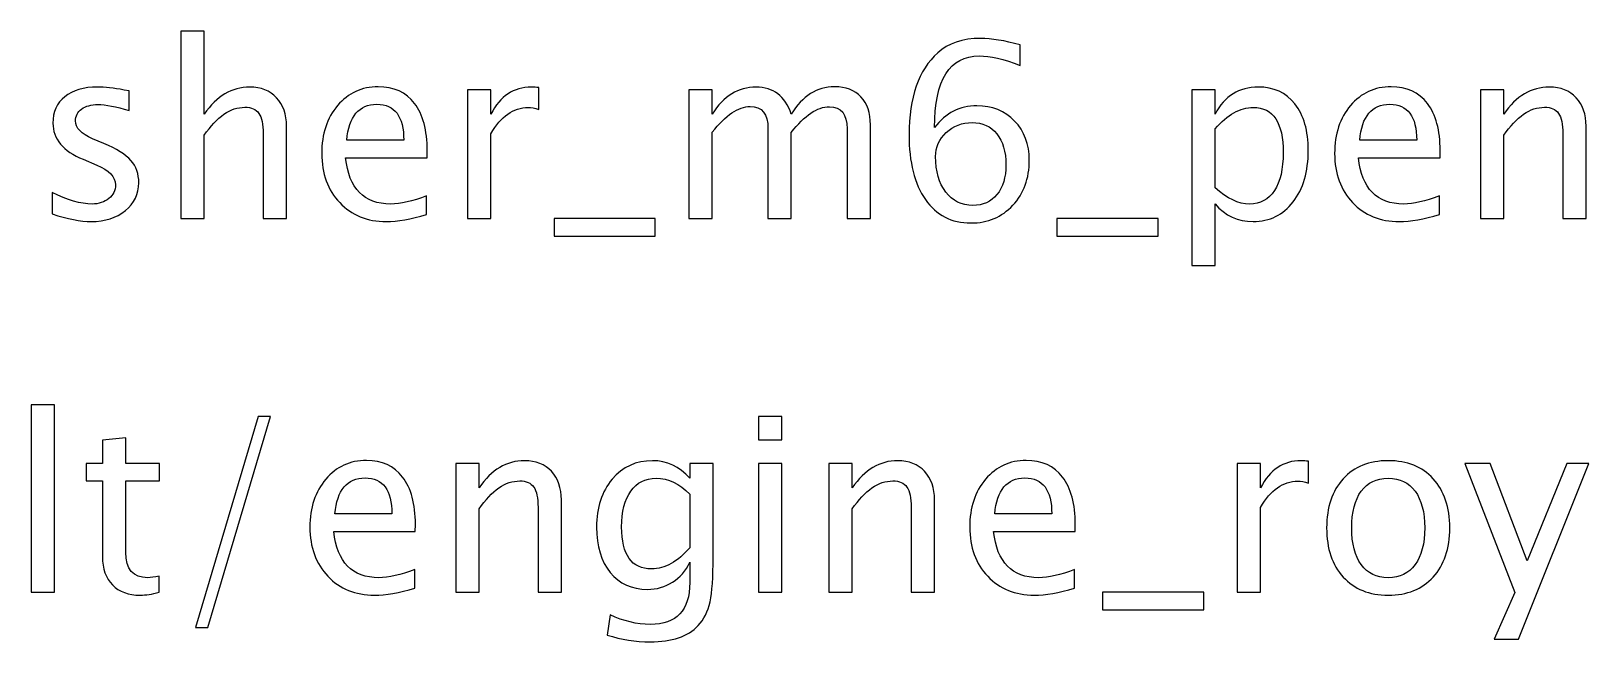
# Model space of a CAD drawing. Header units: centimetres. Extents: x -142 to 94, y -75 to 149.
# Drawn here: x -111.248 to -108.99, y 125.056 to 125.942 of the extents above; entities that cross this region are included whole.
import ezdxf

# ---------------------------------------------------------------- set-up
doc = ezdxf.new("R2010")
doc.units = ezdxf.units.CM
doc.header["$MEASUREMENT"] = 0
doc.layers.add('Layer 1', color=7, linetype='Continuous')

msp = doc.modelspace()

# ---------------------------------------------------------------- linework, layer by layer
at = {"layer": 'Layer 1'}
for points, knots in [([(-111.03057, 125.67044), (-111.03057, 125.67044), (-111.03057, 125.94243), (-111.03057, 125.94243), (-111.03057, 125.94243), (-111.03057, 125.94243), (-110.99671, 125.94243), (-110.99671, 125.94243), (-110.99671, 125.94243), (-110.99671, 125.94243), (-110.99671, 125.82208), (-110.99671, 125.82208), (-110.99671, 125.82208), (-110.97877, 125.84824), (-110.95678, 125.86129), (-110.9308, 125.86129), (-110.9308, 125.86129), (-110.91445, 125.86129), (-110.90146, 125.85618), (-110.89187, 125.84589), (-110.89187, 125.84589), (-110.88229, 125.83566), (-110.87747, 125.82184), (-110.87747, 125.80456), (-110.87747, 125.80456), (-110.87747, 125.80456), (-110.87747, 125.67044), (-110.87747, 125.67044), (-110.87747, 125.67044), (-110.87747, 125.67044), (-110.91133, 125.67044), (-110.91133, 125.67044), (-110.91133, 125.67044), (-110.91133, 125.67044), (-110.91133, 125.7935), (-110.91133, 125.7935), (-110.91133, 125.7935), (-110.91133, 125.80738), (-110.91339, 125.81726), (-110.91745, 125.82313), (-110.91745, 125.82313), (-110.92156, 125.82907), (-110.92833, 125.83201), (-110.93779, 125.83201), (-110.93779, 125.83201), (-110.95861, 125.83201), (-110.97824, 125.81843), (-110.99671, 125.79127), (-110.99671, 125.79127), (-110.99671, 125.79127), (-110.99671, 125.67044), (-110.99671, 125.67044), (-110.99671, 125.67044), (-110.99671, 125.67044), (-111.03057, 125.67044), (-111.03057, 125.67044)], [0, 0, 0, 0, 0.0666667, 0.0666667, 0.0666667, 0.0666667, 0.1333333, 0.1333333, 0.1333333, 0.1333333, 0.2, 0.2, 0.2, 0.2, 0.2666667, 0.2666667, 0.2666667, 0.2666667, 0.3333333, 0.3333333, 0.3333333, 0.3333333, 0.4, 0.4, 0.4, 0.4, 0.4666667, 0.4666667, 0.4666667, 0.4666667, 0.5333333, 0.5333333, 0.5333333, 0.5333333, 0.6, 0.6, 0.6, 0.6, 0.6666667, 0.6666667, 0.6666667, 0.6666667, 0.7333333, 0.7333333, 0.7333333, 0.7333333, 0.8, 0.8, 0.8, 0.8, 0.8666667, 0.8666667, 0.8666667, 0.8666667, 1, 1, 1, 1]), ([(-109.93812, 125.80261), (-109.92189, 125.82361), (-109.90149, 125.83413), (-109.87691, 125.83413), (-109.87691, 125.83413), (-109.85463, 125.83413), (-109.8364, 125.82678), (-109.82217, 125.81202), (-109.82217, 125.81202), (-109.808, 125.79726), (-109.80089, 125.77833), (-109.80089, 125.75522), (-109.80089, 125.75522), (-109.80089, 125.72871), (-109.80883, 125.70689), (-109.82476, 125.68978), (-109.82476, 125.68978), (-109.8407, 125.67267), (-109.86092, 125.66409), (-109.88556, 125.66409), (-109.88556, 125.66409), (-109.91354, 125.66409), (-109.93553, 125.67544), (-109.95135, 125.69807), (-109.95135, 125.69807), (-109.96723, 125.72077), (-109.97516, 125.75217), (-109.97516, 125.79221), (-109.97516, 125.79221), (-109.97516, 125.84618), (-109.96129, 125.88575), (-109.93359, 125.91104), (-109.93359, 125.91104), (-109.91854, 125.92491), (-109.89773, 125.93185), (-109.87121, 125.93185), (-109.87121, 125.93185), (-109.85581, 125.93185), (-109.8367, 125.92867), (-109.81394, 125.92232), (-109.81394, 125.92232), (-109.81394, 125.92232), (-109.81394, 125.89269), (-109.81394, 125.89269), (-109.81394, 125.89269), (-109.83799, 125.90186), (-109.85775, 125.90645), (-109.87327, 125.90645), (-109.87327, 125.90645), (-109.91648, 125.90645), (-109.93812, 125.87182), (-109.93812, 125.80261)], [0, 0, 0, 0, 0.0714286, 0.0714286, 0.0714286, 0.0714286, 0.1428571, 0.1428571, 0.1428571, 0.1428571, 0.2142857, 0.2142857, 0.2142857, 0.2142857, 0.2857143, 0.2857143, 0.2857143, 0.2857143, 0.3571429, 0.3571429, 0.3571429, 0.3571429, 0.4285714, 0.4285714, 0.4285714, 0.4285714, 0.5, 0.5, 0.5, 0.5, 0.5714286, 0.5714286, 0.5714286, 0.5714286, 0.6428571, 0.6428571, 0.6428571, 0.6428571, 0.7142857, 0.7142857, 0.7142857, 0.7142857, 0.7857143, 0.7857143, 0.7857143, 0.7857143, 0.8571429, 0.8571429, 0.8571429, 0.8571429, 1, 1, 1, 1]), ([(-111.21714, 125.67714), (-111.21714, 125.67714), (-111.21714, 125.70819), (-111.21714, 125.70819), (-111.21714, 125.70819), (-111.19497, 125.69713), (-111.17574, 125.69161), (-111.15934, 125.69161), (-111.15934, 125.69161), (-111.14958, 125.69161), (-111.14146, 125.69425), (-111.13506, 125.69954), (-111.13506, 125.69954), (-111.12865, 125.70478), (-111.12541, 125.71136), (-111.12541, 125.7193), (-111.12541, 125.7193), (-111.12541, 125.73088), (-111.13441, 125.74047), (-111.1524, 125.74805), (-111.1524, 125.74805), (-111.1524, 125.74805), (-111.17222, 125.75646), (-111.17222, 125.75646), (-111.17222, 125.75646), (-111.20144, 125.76857), (-111.21608, 125.78609), (-111.21608, 125.80885), (-111.21608, 125.80885), (-111.21608, 125.82513), (-111.21032, 125.83795), (-111.19879, 125.8473), (-111.19879, 125.8473), (-111.18727, 125.85665), (-111.17145, 125.86129), (-111.1514, 125.86129), (-111.1514, 125.86129), (-111.14099, 125.86129), (-111.12806, 125.85988), (-111.11271, 125.857), (-111.11271, 125.857), (-111.11271, 125.857), (-111.10566, 125.85565), (-111.10566, 125.85565), (-111.10566, 125.85565), (-111.10566, 125.85565), (-111.10566, 125.82743), (-111.10566, 125.82743), (-111.10566, 125.82743), (-111.12453, 125.83307), (-111.13958, 125.83589), (-111.15081, 125.83589), (-111.15081, 125.83589), (-111.16069, 125.83589), (-111.16851, 125.83372), (-111.17445, 125.82943), (-111.17445, 125.82943), (-111.18033, 125.82513), (-111.18327, 125.81937), (-111.18327, 125.81214), (-111.18327, 125.81214), (-111.18327, 125.80197), (-111.17504, 125.79333), (-111.15852, 125.78633), (-111.15852, 125.78633), (-111.15852, 125.78633), (-111.14223, 125.77945), (-111.14223, 125.77945), (-111.14223, 125.77945), (-111.12377, 125.77169), (-111.11071, 125.76346), (-111.10307, 125.75481), (-111.10307, 125.75481), (-111.09537, 125.74617), (-111.09155, 125.73535), (-111.09155, 125.72242), (-111.09155, 125.72242), (-111.09155, 125.70601), (-111.09801, 125.69255), (-111.11101, 125.68202), (-111.11101, 125.68202), (-111.12394, 125.6715), (-111.14052, 125.66621), (-111.16069, 125.66621), (-111.16069, 125.66621), (-111.17621, 125.66621), (-111.19497, 125.66985), (-111.21714, 125.67714)], [0, 0, 0, 0, 0.0434783, 0.0434783, 0.0434783, 0.0434783, 0.0869565, 0.0869565, 0.0869565, 0.0869565, 0.1304348, 0.1304348, 0.1304348, 0.1304348, 0.173913, 0.173913, 0.173913, 0.173913, 0.2173913, 0.2173913, 0.2173913, 0.2173913, 0.2608696, 0.2608696, 0.2608696, 0.2608696, 0.3043478, 0.3043478, 0.3043478, 0.3043478, 0.3478261, 0.3478261, 0.3478261, 0.3478261, 0.3913043, 0.3913043, 0.3913043, 0.3913043, 0.4347826, 0.4347826, 0.4347826, 0.4347826, 0.4782609, 0.4782609, 0.4782609, 0.4782609, 0.5217391, 0.5217391, 0.5217391, 0.5217391, 0.5652174, 0.5652174, 0.5652174, 0.5652174, 0.6086957, 0.6086957, 0.6086957, 0.6086957, 0.6521739, 0.6521739, 0.6521739, 0.6521739, 0.6956522, 0.6956522, 0.6956522, 0.6956522, 0.7391304, 0.7391304, 0.7391304, 0.7391304, 0.7826087, 0.7826087, 0.7826087, 0.7826087, 0.826087, 0.826087, 0.826087, 0.826087, 0.8695652, 0.8695652, 0.8695652, 0.8695652, 0.9130435, 0.9130435, 0.9130435, 0.9130435, 1, 1, 1, 1]), ([(-110.67438, 125.67644), (-110.69714, 125.66962), (-110.7166, 125.66621), (-110.73283, 125.66621), (-110.73283, 125.66621), (-110.76052, 125.66621), (-110.78304, 125.67538), (-110.80038, 125.69366), (-110.80038, 125.69366), (-110.81773, 125.71195), (-110.82643, 125.73565), (-110.82643, 125.76481), (-110.82643, 125.76481), (-110.82643, 125.79309), (-110.81879, 125.81631), (-110.80344, 125.83448), (-110.80344, 125.83448), (-110.78809, 125.85259), (-110.76846, 125.86165), (-110.74453, 125.86165), (-110.74453, 125.86165), (-110.72189, 125.86165), (-110.70437, 125.85359), (-110.69202, 125.83748), (-110.69202, 125.83748), (-110.67967, 125.82137), (-110.6735, 125.79856), (-110.6735, 125.76898), (-110.6735, 125.76898), (-110.6735, 125.76898), (-110.67368, 125.75864), (-110.67368, 125.75864), (-110.67368, 125.75864), (-110.67368, 125.75864), (-110.79186, 125.75864), (-110.79186, 125.75864), (-110.79186, 125.75864), (-110.78692, 125.71395), (-110.7651, 125.69161), (-110.72648, 125.69161), (-110.72648, 125.69161), (-110.71231, 125.69161), (-110.69496, 125.6956), (-110.67438, 125.7036), (-110.67438, 125.7036), (-110.67438, 125.7036), (-110.67438, 125.67644), (-110.67438, 125.67644)], [0, 0, 0, 0, 0.0769231, 0.0769231, 0.0769231, 0.0769231, 0.1538462, 0.1538462, 0.1538462, 0.1538462, 0.2307692, 0.2307692, 0.2307692, 0.2307692, 0.3076923, 0.3076923, 0.3076923, 0.3076923, 0.3846154, 0.3846154, 0.3846154, 0.3846154, 0.4615385, 0.4615385, 0.4615385, 0.4615385, 0.5384615, 0.5384615, 0.5384615, 0.5384615, 0.6153846, 0.6153846, 0.6153846, 0.6153846, 0.6923077, 0.6923077, 0.6923077, 0.6923077, 0.7692308, 0.7692308, 0.7692308, 0.7692308, 0.8461538, 0.8461538, 0.8461538, 0.8461538, 1, 1, 1, 1]), ([(-110.61505, 125.67044), (-110.61505, 125.67044), (-110.61505, 125.85741), (-110.61505, 125.85741), (-110.61505, 125.85741), (-110.61505, 125.85741), (-110.58119, 125.85741), (-110.58119, 125.85741), (-110.58119, 125.85741), (-110.58119, 125.85741), (-110.58119, 125.82208), (-110.58119, 125.82208), (-110.58119, 125.82208), (-110.56772, 125.84824), (-110.5482, 125.86129), (-110.52257, 125.86129), (-110.52257, 125.86129), (-110.5191, 125.86129), (-110.51545, 125.861), (-110.51169, 125.86041), (-110.51169, 125.86041), (-110.51169, 125.86041), (-110.51169, 125.82872), (-110.51169, 125.82872), (-110.51169, 125.82872), (-110.51757, 125.83066), (-110.52274, 125.83166), (-110.52721, 125.83166), (-110.52721, 125.83166), (-110.54873, 125.83166), (-110.56672, 125.81896), (-110.58119, 125.7935), (-110.58119, 125.7935), (-110.58119, 125.7935), (-110.58119, 125.67044), (-110.58119, 125.67044), (-110.58119, 125.67044), (-110.58119, 125.67044), (-110.61505, 125.67044), (-110.61505, 125.67044)], [0, 0, 0, 0, 0.0909091, 0.0909091, 0.0909091, 0.0909091, 0.1818182, 0.1818182, 0.1818182, 0.1818182, 0.2727273, 0.2727273, 0.2727273, 0.2727273, 0.3636364, 0.3636364, 0.3636364, 0.3636364, 0.4545455, 0.4545455, 0.4545455, 0.4545455, 0.5454545, 0.5454545, 0.5454545, 0.5454545, 0.6363636, 0.6363636, 0.6363636, 0.6363636, 0.7272727, 0.7272727, 0.7272727, 0.7272727, 0.8181818, 0.8181818, 0.8181818, 0.8181818, 1, 1, 1, 1]), ([(-110.29431, 125.67044), (-110.29431, 125.67044), (-110.29431, 125.85741), (-110.29431, 125.85741), (-110.29431, 125.85741), (-110.29431, 125.85741), (-110.26045, 125.85741), (-110.26045, 125.85741), (-110.26045, 125.85741), (-110.26045, 125.85741), (-110.26045, 125.82208), (-110.26045, 125.82208), (-110.26045, 125.82208), (-110.24392, 125.84824), (-110.22276, 125.86129), (-110.19683, 125.86129), (-110.19683, 125.86129), (-110.17184, 125.86129), (-110.15485, 125.84824), (-110.14579, 125.82208), (-110.14579, 125.82208), (-110.12974, 125.84848), (-110.10881, 125.86165), (-110.08312, 125.86165), (-110.08312, 125.86165), (-110.06671, 125.86165), (-110.05395, 125.85683), (-110.04484, 125.84712), (-110.04484, 125.84712), (-110.03573, 125.83742), (-110.03114, 125.82384), (-110.03114, 125.80638), (-110.03114, 125.80638), (-110.03114, 125.80638), (-110.03114, 125.67044), (-110.03114, 125.67044), (-110.03114, 125.67044), (-110.03114, 125.67044), (-110.06501, 125.67044), (-110.06501, 125.67044), (-110.06501, 125.67044), (-110.06501, 125.67044), (-110.06501, 125.80079), (-110.06501, 125.80079), (-110.06501, 125.80079), (-110.06501, 125.82208), (-110.07347, 125.83272), (-110.09041, 125.83272), (-110.09041, 125.83272), (-110.10799, 125.83272), (-110.12645, 125.82031), (-110.14579, 125.79544), (-110.14579, 125.79544), (-110.14579, 125.79544), (-110.14579, 125.67044), (-110.14579, 125.67044), (-110.14579, 125.67044), (-110.14579, 125.67044), (-110.17966, 125.67044), (-110.17966, 125.67044), (-110.17966, 125.67044), (-110.17966, 125.67044), (-110.17966, 125.80091), (-110.17966, 125.80091), (-110.17966, 125.80091), (-110.17966, 125.82237), (-110.18824, 125.83307), (-110.20547, 125.83307), (-110.20547, 125.83307), (-110.22258, 125.83307), (-110.24093, 125.82061), (-110.26045, 125.79562), (-110.26045, 125.79562), (-110.26045, 125.79562), (-110.26045, 125.67044), (-110.26045, 125.67044), (-110.26045, 125.67044), (-110.26045, 125.67044), (-110.29431, 125.67044), (-110.29431, 125.67044)], [0, 0, 0, 0, 0.047619, 0.047619, 0.047619, 0.047619, 0.0952381, 0.0952381, 0.0952381, 0.0952381, 0.1428571, 0.1428571, 0.1428571, 0.1428571, 0.1904762, 0.1904762, 0.1904762, 0.1904762, 0.2380952, 0.2380952, 0.2380952, 0.2380952, 0.2857143, 0.2857143, 0.2857143, 0.2857143, 0.3333333, 0.3333333, 0.3333333, 0.3333333, 0.3809524, 0.3809524, 0.3809524, 0.3809524, 0.4285714, 0.4285714, 0.4285714, 0.4285714, 0.4761905, 0.4761905, 0.4761905, 0.4761905, 0.5238095, 0.5238095, 0.5238095, 0.5238095, 0.5714286, 0.5714286, 0.5714286, 0.5714286, 0.6190476, 0.6190476, 0.6190476, 0.6190476, 0.6666667, 0.6666667, 0.6666667, 0.6666667, 0.7142857, 0.7142857, 0.7142857, 0.7142857, 0.7619048, 0.7619048, 0.7619048, 0.7619048, 0.8095238, 0.8095238, 0.8095238, 0.8095238, 0.8571429, 0.8571429, 0.8571429, 0.8571429, 0.9047619, 0.9047619, 0.9047619, 0.9047619, 1, 1, 1, 1]), ([(-109.56547, 125.60235), (-109.56547, 125.60235), (-109.56547, 125.85741), (-109.56547, 125.85741), (-109.56547, 125.85741), (-109.56547, 125.85741), (-109.53161, 125.85741), (-109.53161, 125.85741), (-109.53161, 125.85741), (-109.53161, 125.85741), (-109.53161, 125.82208), (-109.53161, 125.82208), (-109.53161, 125.82208), (-109.51773, 125.84824), (-109.49686, 125.86129), (-109.46905, 125.86129), (-109.46905, 125.86129), (-109.44653, 125.86129), (-109.42883, 125.85312), (-109.41589, 125.83672), (-109.41589, 125.83672), (-109.40296, 125.82031), (-109.39649, 125.79791), (-109.39649, 125.76951), (-109.39649, 125.76951), (-109.39649, 125.73859), (-109.40384, 125.7136), (-109.41848, 125.69466), (-109.41848, 125.69466), (-109.43312, 125.67567), (-109.45241, 125.66621), (-109.47628, 125.66621), (-109.47628, 125.66621), (-109.49844, 125.66621), (-109.51691, 125.67467), (-109.53161, 125.69167), (-109.53161, 125.69167), (-109.53161, 125.69167), (-109.53161, 125.60235), (-109.53161, 125.60235), (-109.53161, 125.60235), (-109.53161, 125.60235), (-109.56547, 125.60235), (-109.56547, 125.60235)], [0, 0, 0, 0, 0.0833333, 0.0833333, 0.0833333, 0.0833333, 0.1666667, 0.1666667, 0.1666667, 0.1666667, 0.25, 0.25, 0.25, 0.25, 0.3333333, 0.3333333, 0.3333333, 0.3333333, 0.4166667, 0.4166667, 0.4166667, 0.4166667, 0.5, 0.5, 0.5, 0.5, 0.5833333, 0.5833333, 0.5833333, 0.5833333, 0.6666667, 0.6666667, 0.6666667, 0.6666667, 0.75, 0.75, 0.75, 0.75, 0.8333333, 0.8333333, 0.8333333, 0.8333333, 1, 1, 1, 1]), ([(-109.20622, 125.67644), (-109.22898, 125.66962), (-109.24844, 125.66621), (-109.26467, 125.66621), (-109.26467, 125.66621), (-109.29236, 125.66621), (-109.31488, 125.67538), (-109.33222, 125.69366), (-109.33222, 125.69366), (-109.34957, 125.71195), (-109.35827, 125.73565), (-109.35827, 125.76481), (-109.35827, 125.76481), (-109.35827, 125.79309), (-109.35063, 125.81631), (-109.33528, 125.83448), (-109.33528, 125.83448), (-109.31993, 125.85259), (-109.3003, 125.86165), (-109.27637, 125.86165), (-109.27637, 125.86165), (-109.25373, 125.86165), (-109.23621, 125.85359), (-109.22386, 125.83748), (-109.22386, 125.83748), (-109.21151, 125.82137), (-109.20534, 125.79856), (-109.20534, 125.76898), (-109.20534, 125.76898), (-109.20534, 125.76898), (-109.20552, 125.75864), (-109.20552, 125.75864), (-109.20552, 125.75864), (-109.20552, 125.75864), (-109.3237, 125.75864), (-109.3237, 125.75864), (-109.3237, 125.75864), (-109.31876, 125.71395), (-109.29694, 125.69161), (-109.25832, 125.69161), (-109.25832, 125.69161), (-109.24415, 125.69161), (-109.2268, 125.6956), (-109.20622, 125.7036), (-109.20622, 125.7036), (-109.20622, 125.7036), (-109.20622, 125.67644), (-109.20622, 125.67644)], [0, 0, 0, 0, 0.0769231, 0.0769231, 0.0769231, 0.0769231, 0.1538462, 0.1538462, 0.1538462, 0.1538462, 0.2307692, 0.2307692, 0.2307692, 0.2307692, 0.3076923, 0.3076923, 0.3076923, 0.3076923, 0.3846154, 0.3846154, 0.3846154, 0.3846154, 0.4615385, 0.4615385, 0.4615385, 0.4615385, 0.5384615, 0.5384615, 0.5384615, 0.5384615, 0.6153846, 0.6153846, 0.6153846, 0.6153846, 0.6923077, 0.6923077, 0.6923077, 0.6923077, 0.7692308, 0.7692308, 0.7692308, 0.7692308, 0.8461538, 0.8461538, 0.8461538, 0.8461538, 1, 1, 1, 1]), ([(-109.14689, 125.67044), (-109.14689, 125.67044), (-109.14689, 125.85741), (-109.14689, 125.85741), (-109.14689, 125.85741), (-109.14689, 125.85741), (-109.11303, 125.85741), (-109.11303, 125.85741), (-109.11303, 125.85741), (-109.11303, 125.85741), (-109.11303, 125.82208), (-109.11303, 125.82208), (-109.11303, 125.82208), (-109.09509, 125.84824), (-109.0731, 125.86129), (-109.04712, 125.86129), (-109.04712, 125.86129), (-109.03077, 125.86129), (-109.01778, 125.85618), (-109.00819, 125.84589), (-109.00819, 125.84589), (-108.99861, 125.83566), (-108.99379, 125.82184), (-108.99379, 125.80456), (-108.99379, 125.80456), (-108.99379, 125.80456), (-108.99379, 125.67044), (-108.99379, 125.67044), (-108.99379, 125.67044), (-108.99379, 125.67044), (-109.02765, 125.67044), (-109.02765, 125.67044), (-109.02765, 125.67044), (-109.02765, 125.67044), (-109.02765, 125.7935), (-109.02765, 125.7935), (-109.02765, 125.7935), (-109.02765, 125.80738), (-109.02971, 125.81726), (-109.03377, 125.82313), (-109.03377, 125.82313), (-109.03788, 125.82907), (-109.04465, 125.83201), (-109.05411, 125.83201), (-109.05411, 125.83201), (-109.07493, 125.83201), (-109.09456, 125.81843), (-109.11303, 125.79127), (-109.11303, 125.79127), (-109.11303, 125.79127), (-109.11303, 125.67044), (-109.11303, 125.67044), (-109.11303, 125.67044), (-109.11303, 125.67044), (-109.14689, 125.67044), (-109.14689, 125.67044)], [0, 0, 0, 0, 0.0666667, 0.0666667, 0.0666667, 0.0666667, 0.1333333, 0.1333333, 0.1333333, 0.1333333, 0.2, 0.2, 0.2, 0.2, 0.2666667, 0.2666667, 0.2666667, 0.2666667, 0.3333333, 0.3333333, 0.3333333, 0.3333333, 0.4, 0.4, 0.4, 0.4, 0.4666667, 0.4666667, 0.4666667, 0.4666667, 0.5333333, 0.5333333, 0.5333333, 0.5333333, 0.6, 0.6, 0.6, 0.6, 0.6666667, 0.6666667, 0.6666667, 0.6666667, 0.7333333, 0.7333333, 0.7333333, 0.7333333, 0.8, 0.8, 0.8, 0.8, 0.8666667, 0.8666667, 0.8666667, 0.8666667, 1, 1, 1, 1]), ([(-110.79009, 125.78404), (-110.79009, 125.78404), (-110.70754, 125.78404), (-110.70754, 125.78404), (-110.70754, 125.78404), (-110.70754, 125.81884), (-110.72054, 125.83625), (-110.74647, 125.83625), (-110.74647, 125.83625), (-110.77257, 125.83625), (-110.78709, 125.81884), (-110.79009, 125.78404)], [0, 0, 0, 0, 0.25, 0.25, 0.25, 0.25, 0.5, 0.5, 0.5, 0.5, 1, 1, 1, 1]), ([(-109.53161, 125.71501), (-109.51414, 125.69943), (-109.4975, 125.69161), (-109.48169, 125.69161), (-109.48169, 125.69161), (-109.46611, 125.69161), (-109.45405, 125.69813), (-109.44559, 125.71113), (-109.44559, 125.71113), (-109.43706, 125.72412), (-109.43283, 125.74241), (-109.43283, 125.76604), (-109.43283, 125.76604), (-109.43283, 125.80979), (-109.44729, 125.83166), (-109.47622, 125.83166), (-109.47622, 125.83166), (-109.49515, 125.83166), (-109.51361, 125.82143), (-109.53161, 125.80091), (-109.53161, 125.80091), (-109.53161, 125.80091), (-109.53161, 125.71501), (-109.53161, 125.71501)], [0, 0, 0, 0, 0.1428571, 0.1428571, 0.1428571, 0.1428571, 0.2857143, 0.2857143, 0.2857143, 0.2857143, 0.4285714, 0.4285714, 0.4285714, 0.4285714, 0.5714286, 0.5714286, 0.5714286, 0.5714286, 0.7142857, 0.7142857, 0.7142857, 0.7142857, 1, 1, 1, 1]), ([(-109.32193, 125.78404), (-109.32193, 125.78404), (-109.23938, 125.78404), (-109.23938, 125.78404), (-109.23938, 125.78404), (-109.23938, 125.81884), (-109.25238, 125.83625), (-109.27831, 125.83625), (-109.27831, 125.83625), (-109.30441, 125.83625), (-109.31893, 125.81884), (-109.32193, 125.78404)], [0, 0, 0, 0, 0.25, 0.25, 0.25, 0.25, 0.5, 0.5, 0.5, 0.5, 1, 1, 1, 1]), ([(-109.83476, 125.74852), (-109.83476, 125.7674), (-109.83911, 125.78233), (-109.84787, 125.79333), (-109.84787, 125.79333), (-109.85663, 125.80432), (-109.86862, 125.80979), (-109.88385, 125.80979), (-109.88385, 125.80979), (-109.89838, 125.80979), (-109.91078, 125.80497), (-109.92113, 125.79527), (-109.92113, 125.79527), (-109.93154, 125.78562), (-109.93671, 125.77398), (-109.93671, 125.7604), (-109.93671, 125.7604), (-109.93671, 125.739), (-109.93177, 125.72183), (-109.92195, 125.70889), (-109.92195, 125.70889), (-109.91207, 125.69596), (-109.89902, 125.68949), (-109.88279, 125.68949), (-109.88279, 125.68949), (-109.86804, 125.68949), (-109.85634, 125.69478), (-109.84769, 125.70537), (-109.84769, 125.70537), (-109.83905, 125.71595), (-109.83476, 125.73035), (-109.83476, 125.74852)], [0, 0, 0, 0, 0.1111111, 0.1111111, 0.1111111, 0.1111111, 0.2222222, 0.2222222, 0.2222222, 0.2222222, 0.3333333, 0.3333333, 0.3333333, 0.3333333, 0.4444444, 0.4444444, 0.4444444, 0.4444444, 0.5555556, 0.5555556, 0.5555556, 0.5555556, 0.6666667, 0.6666667, 0.6666667, 0.6666667, 0.7777778, 0.7777778, 0.7777778, 0.7777778, 1, 1, 1, 1]), ([(-110.48975, 125.64504), (-110.48975, 125.64504), (-110.48975, 125.67044), (-110.48975, 125.67044), (-110.48975, 125.67044), (-110.48975, 125.67044), (-110.343, 125.67044), (-110.343, 125.67044), (-110.343, 125.67044), (-110.343, 125.67044), (-110.343, 125.64504), (-110.343, 125.64504), (-110.343, 125.64504), (-110.343, 125.64504), (-110.48975, 125.64504), (-110.48975, 125.64504)], [0, 0, 0, 0, 0.2, 0.2, 0.2, 0.2, 0.4, 0.4, 0.4, 0.4, 0.6, 0.6, 0.6, 0.6, 1, 1, 1, 1]), ([(-109.76091, 125.64504), (-109.76091, 125.64504), (-109.76091, 125.67044), (-109.76091, 125.67044), (-109.76091, 125.67044), (-109.76091, 125.67044), (-109.61416, 125.67044), (-109.61416, 125.67044), (-109.61416, 125.67044), (-109.61416, 125.67044), (-109.61416, 125.64504), (-109.61416, 125.64504), (-109.61416, 125.64504), (-109.61416, 125.64504), (-109.76091, 125.64504), (-109.76091, 125.64504)], [0, 0, 0, 0, 0.2, 0.2, 0.2, 0.2, 0.4, 0.4, 0.4, 0.4, 0.6, 0.6, 0.6, 0.6, 1, 1, 1, 1]), ([(-111.24761, 125.12834), (-111.24761, 125.12834), (-111.24761, 125.40033), (-111.24761, 125.40033), (-111.24761, 125.40033), (-111.24761, 125.40033), (-111.21375, 125.40033), (-111.21375, 125.40033), (-111.21375, 125.40033), (-111.21375, 125.40033), (-111.21375, 125.12834), (-111.21375, 125.12834), (-111.21375, 125.12834), (-111.21375, 125.12834), (-111.24761, 125.12834), (-111.24761, 125.12834)], [0, 0, 0, 0, 0.2, 0.2, 0.2, 0.2, 0.4, 0.4, 0.4, 0.4, 0.6, 0.6, 0.6, 0.6, 1, 1, 1, 1]), ([(-111.00949, 125.07719), (-111.00949, 125.07719), (-110.91877, 125.3834), (-110.91877, 125.3834), (-110.91877, 125.3834), (-110.91877, 125.3834), (-110.90083, 125.3834), (-110.90083, 125.3834), (-110.90083, 125.3834), (-110.90083, 125.3834), (-110.99156, 125.07719), (-110.99156, 125.07719), (-110.99156, 125.07719), (-110.99156, 125.07719), (-111.00949, 125.07719), (-111.00949, 125.07719)], [0, 0, 0, 0, 0.2, 0.2, 0.2, 0.2, 0.4, 0.4, 0.4, 0.4, 0.6, 0.6, 0.6, 0.6, 1, 1, 1, 1]), ([(-110.19327, 125.34953), (-110.19327, 125.34953), (-110.19327, 125.3834), (-110.19327, 125.3834), (-110.19327, 125.3834), (-110.19327, 125.3834), (-110.15941, 125.3834), (-110.15941, 125.3834), (-110.15941, 125.3834), (-110.15941, 125.3834), (-110.15941, 125.34953), (-110.15941, 125.34953), (-110.15941, 125.34953), (-110.15941, 125.34953), (-110.19327, 125.34953), (-110.19327, 125.34953)], [0, 0, 0, 0, 0.2, 0.2, 0.2, 0.2, 0.4, 0.4, 0.4, 0.4, 0.6, 0.6, 0.6, 0.6, 1, 1, 1, 1]), ([(-111.06205, 125.1284), (-111.07252, 125.12552), (-111.08163, 125.12411), (-111.08934, 125.12411), (-111.08934, 125.12411), (-111.10662, 125.12411), (-111.12009, 125.12905), (-111.12973, 125.13892), (-111.12973, 125.13892), (-111.13943, 125.1488), (-111.14425, 125.1625), (-111.14425, 125.18008), (-111.14425, 125.18008), (-111.14425, 125.18008), (-111.14425, 125.28991), (-111.14425, 125.28991), (-111.14425, 125.28991), (-111.14425, 125.28991), (-111.16765, 125.28991), (-111.16765, 125.28991), (-111.16765, 125.28991), (-111.16765, 125.28991), (-111.16765, 125.31531), (-111.16765, 125.31531), (-111.16765, 125.31531), (-111.16765, 125.31531), (-111.14425, 125.31531), (-111.14425, 125.31531), (-111.14425, 125.31531), (-111.14425, 125.31531), (-111.14425, 125.34912), (-111.14425, 125.34912), (-111.14425, 125.34912), (-111.14425, 125.34912), (-111.11039, 125.35236), (-111.11039, 125.35236), (-111.11039, 125.35236), (-111.11039, 125.35236), (-111.11039, 125.31531), (-111.11039, 125.31531), (-111.11039, 125.31531), (-111.11039, 125.31531), (-111.06135, 125.31531), (-111.06135, 125.31531), (-111.06135, 125.31531), (-111.06135, 125.31531), (-111.06135, 125.28991), (-111.06135, 125.28991), (-111.06135, 125.28991), (-111.06135, 125.28991), (-111.11039, 125.28991), (-111.11039, 125.28991), (-111.11039, 125.28991), (-111.11039, 125.28991), (-111.11039, 125.1862), (-111.11039, 125.1862), (-111.11039, 125.1862), (-111.11039, 125.16174), (-111.09974, 125.14951), (-111.07852, 125.14951), (-111.07852, 125.14951), (-111.07399, 125.14951), (-111.06852, 125.15027), (-111.06205, 125.15174), (-111.06205, 125.15174), (-111.06205, 125.15174), (-111.06205, 125.1284), (-111.06205, 125.1284)], [0, 0, 0, 0, 0.0555556, 0.0555556, 0.0555556, 0.0555556, 0.1111111, 0.1111111, 0.1111111, 0.1111111, 0.1666667, 0.1666667, 0.1666667, 0.1666667, 0.2222222, 0.2222222, 0.2222222, 0.2222222, 0.2777778, 0.2777778, 0.2777778, 0.2777778, 0.3333333, 0.3333333, 0.3333333, 0.3333333, 0.3888889, 0.3888889, 0.3888889, 0.3888889, 0.4444444, 0.4444444, 0.4444444, 0.4444444, 0.5, 0.5, 0.5, 0.5, 0.5555556, 0.5555556, 0.5555556, 0.5555556, 0.6111111, 0.6111111, 0.6111111, 0.6111111, 0.6666667, 0.6666667, 0.6666667, 0.6666667, 0.7222222, 0.7222222, 0.7222222, 0.7222222, 0.7777778, 0.7777778, 0.7777778, 0.7777778, 0.8333333, 0.8333333, 0.8333333, 0.8333333, 0.8888889, 0.8888889, 0.8888889, 0.8888889, 1, 1, 1, 1]), ([(-110.69152, 125.13434), (-110.71428, 125.12752), (-110.73374, 125.12411), (-110.74997, 125.12411), (-110.74997, 125.12411), (-110.77766, 125.12411), (-110.80018, 125.13328), (-110.81752, 125.15156), (-110.81752, 125.15156), (-110.83487, 125.16985), (-110.84357, 125.19355), (-110.84357, 125.22271), (-110.84357, 125.22271), (-110.84357, 125.25099), (-110.83593, 125.27421), (-110.82058, 125.29238), (-110.82058, 125.29238), (-110.80523, 125.31049), (-110.7856, 125.31955), (-110.76167, 125.31955), (-110.76167, 125.31955), (-110.73903, 125.31955), (-110.72151, 125.31149), (-110.70916, 125.29538), (-110.70916, 125.29538), (-110.69681, 125.27927), (-110.69064, 125.25646), (-110.69064, 125.22688), (-110.69064, 125.22688), (-110.69064, 125.22688), (-110.69082, 125.21654), (-110.69082, 125.21654), (-110.69082, 125.21654), (-110.69082, 125.21654), (-110.809, 125.21654), (-110.809, 125.21654), (-110.809, 125.21654), (-110.80406, 125.17185), (-110.78224, 125.14951), (-110.74362, 125.14951), (-110.74362, 125.14951), (-110.72945, 125.14951), (-110.7121, 125.1535), (-110.69152, 125.1615), (-110.69152, 125.1615), (-110.69152, 125.1615), (-110.69152, 125.13434), (-110.69152, 125.13434)], [0, 0, 0, 0, 0.0769231, 0.0769231, 0.0769231, 0.0769231, 0.1538462, 0.1538462, 0.1538462, 0.1538462, 0.2307692, 0.2307692, 0.2307692, 0.2307692, 0.3076923, 0.3076923, 0.3076923, 0.3076923, 0.3846154, 0.3846154, 0.3846154, 0.3846154, 0.4615385, 0.4615385, 0.4615385, 0.4615385, 0.5384615, 0.5384615, 0.5384615, 0.5384615, 0.6153846, 0.6153846, 0.6153846, 0.6153846, 0.6923077, 0.6923077, 0.6923077, 0.6923077, 0.7692308, 0.7692308, 0.7692308, 0.7692308, 0.8461538, 0.8461538, 0.8461538, 0.8461538, 1, 1, 1, 1]), ([(-110.63219, 125.12834), (-110.63219, 125.12834), (-110.63219, 125.31531), (-110.63219, 125.31531), (-110.63219, 125.31531), (-110.63219, 125.31531), (-110.59833, 125.31531), (-110.59833, 125.31531), (-110.59833, 125.31531), (-110.59833, 125.31531), (-110.59833, 125.27998), (-110.59833, 125.27998), (-110.59833, 125.27998), (-110.58039, 125.30614), (-110.5584, 125.31919), (-110.53242, 125.31919), (-110.53242, 125.31919), (-110.51607, 125.31919), (-110.50308, 125.31408), (-110.49349, 125.30379), (-110.49349, 125.30379), (-110.48391, 125.29356), (-110.47909, 125.27974), (-110.47909, 125.26246), (-110.47909, 125.26246), (-110.47909, 125.26246), (-110.47909, 125.12834), (-110.47909, 125.12834), (-110.47909, 125.12834), (-110.47909, 125.12834), (-110.51295, 125.12834), (-110.51295, 125.12834), (-110.51295, 125.12834), (-110.51295, 125.12834), (-110.51295, 125.2514), (-110.51295, 125.2514), (-110.51295, 125.2514), (-110.51295, 125.26528), (-110.51501, 125.27516), (-110.51907, 125.28103), (-110.51907, 125.28103), (-110.52318, 125.28697), (-110.52995, 125.28991), (-110.53941, 125.28991), (-110.53941, 125.28991), (-110.56023, 125.28991), (-110.57986, 125.27633), (-110.59833, 125.24917), (-110.59833, 125.24917), (-110.59833, 125.24917), (-110.59833, 125.12834), (-110.59833, 125.12834), (-110.59833, 125.12834), (-110.59833, 125.12834), (-110.63219, 125.12834), (-110.63219, 125.12834)], [0, 0, 0, 0, 0.0666667, 0.0666667, 0.0666667, 0.0666667, 0.1333333, 0.1333333, 0.1333333, 0.1333333, 0.2, 0.2, 0.2, 0.2, 0.2666667, 0.2666667, 0.2666667, 0.2666667, 0.3333333, 0.3333333, 0.3333333, 0.3333333, 0.4, 0.4, 0.4, 0.4, 0.4666667, 0.4666667, 0.4666667, 0.4666667, 0.5333333, 0.5333333, 0.5333333, 0.5333333, 0.6, 0.6, 0.6, 0.6, 0.6666667, 0.6666667, 0.6666667, 0.6666667, 0.7333333, 0.7333333, 0.7333333, 0.7333333, 0.8, 0.8, 0.8, 0.8, 0.8666667, 0.8666667, 0.8666667, 0.8666667, 1, 1, 1, 1]), ([(-110.41253, 125.06625), (-110.41253, 125.06625), (-110.40853, 125.09553), (-110.40853, 125.09553), (-110.40853, 125.09553), (-110.38889, 125.08636), (-110.36943, 125.08177), (-110.3502, 125.08177), (-110.3502, 125.08177), (-110.31204, 125.08177), (-110.29294, 125.102), (-110.29294, 125.14239), (-110.29294, 125.14239), (-110.29294, 125.14239), (-110.29294, 125.17179), (-110.29294, 125.17179), (-110.29294, 125.17179), (-110.29881, 125.15938), (-110.30716, 125.1498), (-110.31804, 125.14292), (-110.31804, 125.14292), (-110.32892, 125.13604), (-110.34103, 125.13257), (-110.35438, 125.13257), (-110.35438, 125.13257), (-110.37701, 125.13257), (-110.39495, 125.14069), (-110.40818, 125.15692), (-110.40818, 125.15692), (-110.42141, 125.17314), (-110.42805, 125.19513), (-110.42805, 125.22289), (-110.42805, 125.22289), (-110.42805, 125.25128), (-110.42052, 125.27445), (-110.40547, 125.29238), (-110.40547, 125.29238), (-110.39036, 125.31026), (-110.3709, 125.31919), (-110.34697, 125.31919), (-110.34697, 125.31919), (-110.32604, 125.31919), (-110.30799, 125.31073), (-110.29294, 125.29374), (-110.29294, 125.29374), (-110.29294, 125.29374), (-110.29294, 125.31531), (-110.29294, 125.31531), (-110.29294, 125.31531), (-110.29294, 125.31531), (-110.25907, 125.31531), (-110.25907, 125.31531), (-110.25907, 125.31531), (-110.25907, 125.31531), (-110.25907, 125.17938), (-110.25907, 125.17938), (-110.25907, 125.17938), (-110.25907, 125.15015), (-110.2606, 125.12852), (-110.26365, 125.11446), (-110.26365, 125.11446), (-110.26665, 125.10041), (-110.27242, 125.08889), (-110.28076, 125.07995), (-110.28076, 125.07995), (-110.29558, 125.06425), (-110.31875, 125.05637), (-110.3502, 125.05637), (-110.3502, 125.05637), (-110.37178, 125.05637), (-110.39254, 125.05967), (-110.41253, 125.06625)], [0, 0, 0, 0, 0.0526316, 0.0526316, 0.0526316, 0.0526316, 0.1052632, 0.1052632, 0.1052632, 0.1052632, 0.1578947, 0.1578947, 0.1578947, 0.1578947, 0.2105263, 0.2105263, 0.2105263, 0.2105263, 0.2631579, 0.2631579, 0.2631579, 0.2631579, 0.3157895, 0.3157895, 0.3157895, 0.3157895, 0.3684211, 0.3684211, 0.3684211, 0.3684211, 0.4210526, 0.4210526, 0.4210526, 0.4210526, 0.4736842, 0.4736842, 0.4736842, 0.4736842, 0.5263158, 0.5263158, 0.5263158, 0.5263158, 0.5789474, 0.5789474, 0.5789474, 0.5789474, 0.6315789, 0.6315789, 0.6315789, 0.6315789, 0.6842105, 0.6842105, 0.6842105, 0.6842105, 0.7368421, 0.7368421, 0.7368421, 0.7368421, 0.7894737, 0.7894737, 0.7894737, 0.7894737, 0.8421053, 0.8421053, 0.8421053, 0.8421053, 0.8947368, 0.8947368, 0.8947368, 0.8947368, 1, 1, 1, 1]), ([(-110.19327, 125.12834), (-110.19327, 125.12834), (-110.19327, 125.31531), (-110.19327, 125.31531), (-110.19327, 125.31531), (-110.19327, 125.31531), (-110.15941, 125.31531), (-110.15941, 125.31531), (-110.15941, 125.31531), (-110.15941, 125.31531), (-110.15941, 125.12834), (-110.15941, 125.12834), (-110.15941, 125.12834), (-110.15941, 125.12834), (-110.19327, 125.12834), (-110.19327, 125.12834)], [0, 0, 0, 0, 0.2, 0.2, 0.2, 0.2, 0.4, 0.4, 0.4, 0.4, 0.6, 0.6, 0.6, 0.6, 1, 1, 1, 1]), ([(-110.09132, 125.12834), (-110.09132, 125.12834), (-110.09132, 125.31531), (-110.09132, 125.31531), (-110.09132, 125.31531), (-110.09132, 125.31531), (-110.05746, 125.31531), (-110.05746, 125.31531), (-110.05746, 125.31531), (-110.05746, 125.31531), (-110.05746, 125.27998), (-110.05746, 125.27998), (-110.05746, 125.27998), (-110.03952, 125.30614), (-110.01753, 125.31919), (-109.99155, 125.31919), (-109.99155, 125.31919), (-109.9752, 125.31919), (-109.96221, 125.31408), (-109.95262, 125.30379), (-109.95262, 125.30379), (-109.94304, 125.29356), (-109.93822, 125.27974), (-109.93822, 125.26246), (-109.93822, 125.26246), (-109.93822, 125.26246), (-109.93822, 125.12834), (-109.93822, 125.12834), (-109.93822, 125.12834), (-109.93822, 125.12834), (-109.97208, 125.12834), (-109.97208, 125.12834), (-109.97208, 125.12834), (-109.97208, 125.12834), (-109.97208, 125.2514), (-109.97208, 125.2514), (-109.97208, 125.2514), (-109.97208, 125.26528), (-109.97414, 125.27516), (-109.9782, 125.28103), (-109.9782, 125.28103), (-109.98231, 125.28697), (-109.98908, 125.28991), (-109.99854, 125.28991), (-109.99854, 125.28991), (-110.01936, 125.28991), (-110.03899, 125.27633), (-110.05746, 125.24917), (-110.05746, 125.24917), (-110.05746, 125.24917), (-110.05746, 125.12834), (-110.05746, 125.12834), (-110.05746, 125.12834), (-110.05746, 125.12834), (-110.09132, 125.12834), (-110.09132, 125.12834)], [0, 0, 0, 0, 0.0666667, 0.0666667, 0.0666667, 0.0666667, 0.1333333, 0.1333333, 0.1333333, 0.1333333, 0.2, 0.2, 0.2, 0.2, 0.2666667, 0.2666667, 0.2666667, 0.2666667, 0.3333333, 0.3333333, 0.3333333, 0.3333333, 0.4, 0.4, 0.4, 0.4, 0.4666667, 0.4666667, 0.4666667, 0.4666667, 0.5333333, 0.5333333, 0.5333333, 0.5333333, 0.6, 0.6, 0.6, 0.6, 0.6666667, 0.6666667, 0.6666667, 0.6666667, 0.7333333, 0.7333333, 0.7333333, 0.7333333, 0.8, 0.8, 0.8, 0.8, 0.8666667, 0.8666667, 0.8666667, 0.8666667, 1, 1, 1, 1]), ([(-109.73513, 125.13434), (-109.75789, 125.12752), (-109.77735, 125.12411), (-109.79358, 125.12411), (-109.79358, 125.12411), (-109.82127, 125.12411), (-109.84379, 125.13328), (-109.86113, 125.15156), (-109.86113, 125.15156), (-109.87848, 125.16985), (-109.88718, 125.19355), (-109.88718, 125.22271), (-109.88718, 125.22271), (-109.88718, 125.25099), (-109.87954, 125.27421), (-109.86419, 125.29238), (-109.86419, 125.29238), (-109.84884, 125.31049), (-109.82921, 125.31955), (-109.80528, 125.31955), (-109.80528, 125.31955), (-109.78264, 125.31955), (-109.76512, 125.31149), (-109.75277, 125.29538), (-109.75277, 125.29538), (-109.74042, 125.27927), (-109.73425, 125.25646), (-109.73425, 125.22688), (-109.73425, 125.22688), (-109.73425, 125.22688), (-109.73443, 125.21654), (-109.73443, 125.21654), (-109.73443, 125.21654), (-109.73443, 125.21654), (-109.85261, 125.21654), (-109.85261, 125.21654), (-109.85261, 125.21654), (-109.84767, 125.17185), (-109.82585, 125.14951), (-109.78723, 125.14951), (-109.78723, 125.14951), (-109.77306, 125.14951), (-109.75571, 125.1535), (-109.73513, 125.1615), (-109.73513, 125.1615), (-109.73513, 125.1615), (-109.73513, 125.13434), (-109.73513, 125.13434)], [0, 0, 0, 0, 0.0769231, 0.0769231, 0.0769231, 0.0769231, 0.1538462, 0.1538462, 0.1538462, 0.1538462, 0.2307692, 0.2307692, 0.2307692, 0.2307692, 0.3076923, 0.3076923, 0.3076923, 0.3076923, 0.3846154, 0.3846154, 0.3846154, 0.3846154, 0.4615385, 0.4615385, 0.4615385, 0.4615385, 0.5384615, 0.5384615, 0.5384615, 0.5384615, 0.6153846, 0.6153846, 0.6153846, 0.6153846, 0.6923077, 0.6923077, 0.6923077, 0.6923077, 0.7692308, 0.7692308, 0.7692308, 0.7692308, 0.8461538, 0.8461538, 0.8461538, 0.8461538, 1, 1, 1, 1]), ([(-109.49941, 125.12834), (-109.49941, 125.12834), (-109.49941, 125.31531), (-109.49941, 125.31531), (-109.49941, 125.31531), (-109.49941, 125.31531), (-109.46555, 125.31531), (-109.46555, 125.31531), (-109.46555, 125.31531), (-109.46555, 125.31531), (-109.46555, 125.27998), (-109.46555, 125.27998), (-109.46555, 125.27998), (-109.45208, 125.30614), (-109.43256, 125.31919), (-109.40693, 125.31919), (-109.40693, 125.31919), (-109.40346, 125.31919), (-109.39981, 125.3189), (-109.39605, 125.31831), (-109.39605, 125.31831), (-109.39605, 125.31831), (-109.39605, 125.28662), (-109.39605, 125.28662), (-109.39605, 125.28662), (-109.40193, 125.28856), (-109.4071, 125.28956), (-109.41157, 125.28956), (-109.41157, 125.28956), (-109.43309, 125.28956), (-109.45108, 125.27686), (-109.46555, 125.2514), (-109.46555, 125.2514), (-109.46555, 125.2514), (-109.46555, 125.12834), (-109.46555, 125.12834), (-109.46555, 125.12834), (-109.46555, 125.12834), (-109.49941, 125.12834), (-109.49941, 125.12834)], [0, 0, 0, 0, 0.0909091, 0.0909091, 0.0909091, 0.0909091, 0.1818182, 0.1818182, 0.1818182, 0.1818182, 0.2727273, 0.2727273, 0.2727273, 0.2727273, 0.3636364, 0.3636364, 0.3636364, 0.3636364, 0.4545455, 0.4545455, 0.4545455, 0.4545455, 0.5454545, 0.5454545, 0.5454545, 0.5454545, 0.6363636, 0.6363636, 0.6363636, 0.6363636, 0.7272727, 0.7272727, 0.7272727, 0.7272727, 0.8181818, 0.8181818, 0.8181818, 0.8181818, 1, 1, 1, 1]), ([(-109.28063, 125.12411), (-109.30808, 125.12411), (-109.32984, 125.13287), (-109.34583, 125.15039), (-109.34583, 125.15039), (-109.36188, 125.16791), (-109.36988, 125.19172), (-109.36988, 125.22177), (-109.36988, 125.22177), (-109.36988, 125.25175), (-109.36188, 125.27551), (-109.34583, 125.29297), (-109.34583, 125.29297), (-109.32984, 125.31043), (-109.30808, 125.31919), (-109.28063, 125.31919), (-109.28063, 125.31919), (-109.25317, 125.31919), (-109.23141, 125.31043), (-109.21542, 125.29297), (-109.21542, 125.29297), (-109.19937, 125.27551), (-109.19137, 125.25175), (-109.19137, 125.22177), (-109.19137, 125.22177), (-109.19137, 125.19172), (-109.19937, 125.16791), (-109.21542, 125.15039), (-109.21542, 125.15039), (-109.23141, 125.13287), (-109.25317, 125.12411), (-109.28063, 125.12411)], [0, 0, 0, 0, 0.1111111, 0.1111111, 0.1111111, 0.1111111, 0.2222222, 0.2222222, 0.2222222, 0.2222222, 0.3333333, 0.3333333, 0.3333333, 0.3333333, 0.4444444, 0.4444444, 0.4444444, 0.4444444, 0.5555556, 0.5555556, 0.5555556, 0.5555556, 0.6666667, 0.6666667, 0.6666667, 0.6666667, 0.7777778, 0.7777778, 0.7777778, 0.7777778, 1, 1, 1, 1]), ([(-109.12729, 125.06025), (-109.12729, 125.06025), (-109.09695, 125.1281), (-109.09695, 125.1281), (-109.09695, 125.1281), (-109.09695, 125.1281), (-109.16939, 125.31531), (-109.16939, 125.31531), (-109.16939, 125.31531), (-109.16939, 125.31531), (-109.13305, 125.31531), (-109.13305, 125.31531), (-109.13305, 125.31531), (-109.13305, 125.31531), (-109.07919, 125.17373), (-109.07919, 125.17373), (-109.07919, 125.17373), (-109.07919, 125.17373), (-109.02175, 125.31531), (-109.02175, 125.31531), (-109.02175, 125.31531), (-109.02175, 125.31531), (-108.98982, 125.31531), (-108.98982, 125.31531), (-108.98982, 125.31531), (-108.98982, 125.31531), (-109.09201, 125.06025), (-109.09201, 125.06025), (-109.09201, 125.06025), (-109.09201, 125.06025), (-109.12729, 125.06025), (-109.12729, 125.06025)], [0, 0, 0, 0, 0.1111111, 0.1111111, 0.1111111, 0.1111111, 0.2222222, 0.2222222, 0.2222222, 0.2222222, 0.3333333, 0.3333333, 0.3333333, 0.3333333, 0.4444444, 0.4444444, 0.4444444, 0.4444444, 0.5555556, 0.5555556, 0.5555556, 0.5555556, 0.6666667, 0.6666667, 0.6666667, 0.6666667, 0.7777778, 0.7777778, 0.7777778, 0.7777778, 1, 1, 1, 1]), ([(-110.80723, 125.24194), (-110.80723, 125.24194), (-110.72468, 125.24194), (-110.72468, 125.24194), (-110.72468, 125.24194), (-110.72468, 125.27674), (-110.73768, 125.29415), (-110.76361, 125.29415), (-110.76361, 125.29415), (-110.78971, 125.29415), (-110.80423, 125.27674), (-110.80723, 125.24194)], [0, 0, 0, 0, 0.25, 0.25, 0.25, 0.25, 0.5, 0.5, 0.5, 0.5, 1, 1, 1, 1]), ([(-110.29294, 125.19302), (-110.29294, 125.19302), (-110.29294, 125.27057), (-110.29294, 125.27057), (-110.29294, 125.27057), (-110.30787, 125.28603), (-110.32416, 125.29379), (-110.34174, 125.29379), (-110.34174, 125.29379), (-110.35738, 125.29379), (-110.36961, 125.28756), (-110.37843, 125.27504), (-110.37843, 125.27504), (-110.3873, 125.26257), (-110.39171, 125.24523), (-110.39171, 125.22312), (-110.39171, 125.22312), (-110.39171, 125.18249), (-110.37731, 125.16221), (-110.34844, 125.16221), (-110.34844, 125.16221), (-110.3288, 125.16221), (-110.31028, 125.1725), (-110.29294, 125.19302)], [0, 0, 0, 0, 0.1428571, 0.1428571, 0.1428571, 0.1428571, 0.2857143, 0.2857143, 0.2857143, 0.2857143, 0.4285714, 0.4285714, 0.4285714, 0.4285714, 0.5714286, 0.5714286, 0.5714286, 0.5714286, 0.7142857, 0.7142857, 0.7142857, 0.7142857, 1, 1, 1, 1]), ([(-109.85084, 125.24194), (-109.85084, 125.24194), (-109.76829, 125.24194), (-109.76829, 125.24194), (-109.76829, 125.24194), (-109.76829, 125.27674), (-109.78129, 125.29415), (-109.80722, 125.29415), (-109.80722, 125.29415), (-109.83332, 125.29415), (-109.84784, 125.27674), (-109.85084, 125.24194)], [0, 0, 0, 0, 0.25, 0.25, 0.25, 0.25, 0.5, 0.5, 0.5, 0.5, 1, 1, 1, 1]), ([(-109.28069, 125.14951), (-109.26393, 125.14951), (-109.25088, 125.1558), (-109.24159, 125.16844), (-109.24159, 125.16844), (-109.23235, 125.18102), (-109.22771, 125.19884), (-109.22771, 125.22177), (-109.22771, 125.22177), (-109.22771, 125.24464), (-109.23235, 125.2624), (-109.24159, 125.27498), (-109.24159, 125.27498), (-109.25088, 125.2875), (-109.26393, 125.29379), (-109.28069, 125.29379), (-109.28069, 125.29379), (-109.2975, 125.29379), (-109.31055, 125.2875), (-109.31973, 125.27498), (-109.31973, 125.27498), (-109.32896, 125.2624), (-109.33354, 125.24464), (-109.33354, 125.22177), (-109.33354, 125.22177), (-109.33354, 125.19884), (-109.32896, 125.18102), (-109.31973, 125.16844), (-109.31973, 125.16844), (-109.31055, 125.1558), (-109.2975, 125.14951), (-109.28069, 125.14951)], [0, 0, 0, 0, 0.1111111, 0.1111111, 0.1111111, 0.1111111, 0.2222222, 0.2222222, 0.2222222, 0.2222222, 0.3333333, 0.3333333, 0.3333333, 0.3333333, 0.4444444, 0.4444444, 0.4444444, 0.4444444, 0.5555556, 0.5555556, 0.5555556, 0.5555556, 0.6666667, 0.6666667, 0.6666667, 0.6666667, 0.7777778, 0.7777778, 0.7777778, 0.7777778, 1, 1, 1, 1]), ([(-109.69485, 125.10294), (-109.69485, 125.10294), (-109.69485, 125.12834), (-109.69485, 125.12834), (-109.69485, 125.12834), (-109.69485, 125.12834), (-109.5481, 125.12834), (-109.5481, 125.12834), (-109.5481, 125.12834), (-109.5481, 125.12834), (-109.5481, 125.10294), (-109.5481, 125.10294), (-109.5481, 125.10294), (-109.5481, 125.10294), (-109.69485, 125.10294), (-109.69485, 125.10294)], [0, 0, 0, 0, 0.2, 0.2, 0.2, 0.2, 0.4, 0.4, 0.4, 0.4, 0.6, 0.6, 0.6, 0.6, 1, 1, 1, 1])]:
    msp.add_open_spline(points, degree=3, knots=knots, dxfattribs=at)

doc.saveas('drawing.dxf')
